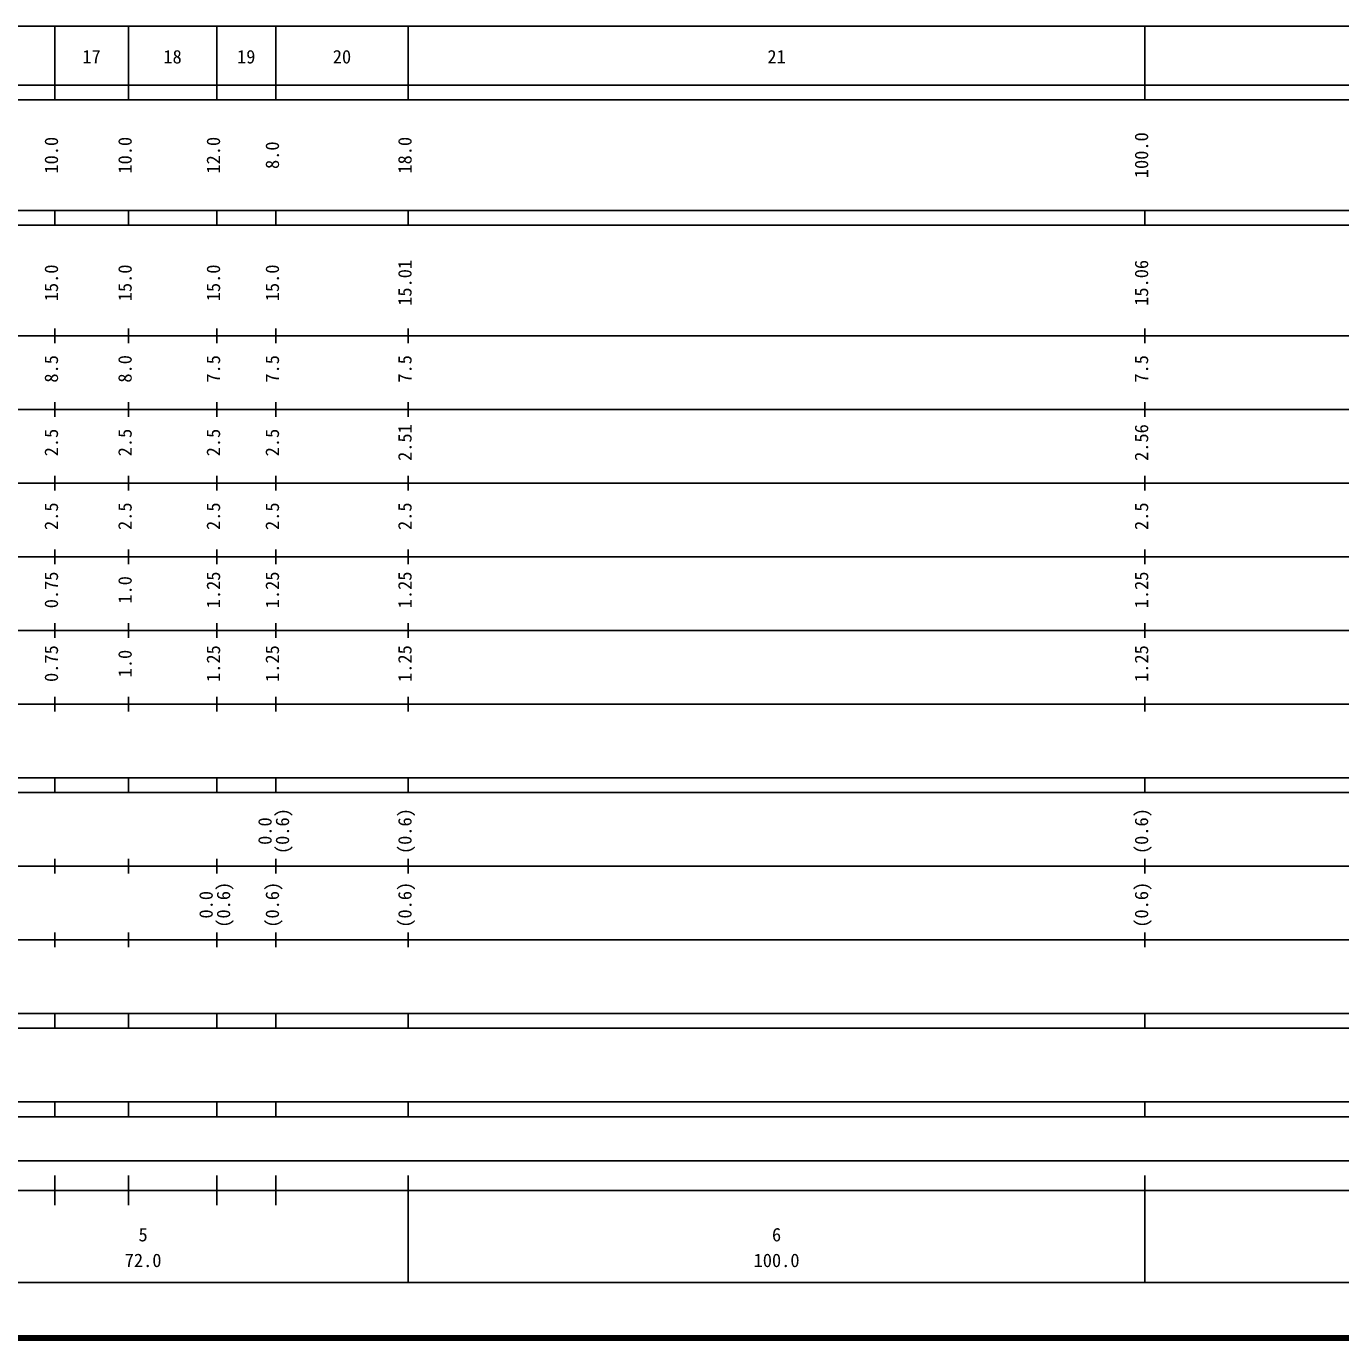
# Model space of a CAD drawing. Units: millimetres on the paper, enlarged 1000 times. Extents: x 40000 to 680000, y 20000 to 380000.
# Drawn here: x 316140 to 494588, y 20000 to 198000 of the extents above; entities that cross this region are included whole.
import ezdxf
from ezdxf.enums import TextEntityAlignment as Align

# ---------------------------------------------------------------- set-up
doc = ezdxf.new("R2010")
doc.units = ezdxf.units.MM
doc.header["$LTSCALE"] = 1000
doc.layers.add('M-TTL', color=2, linetype='Continuous', lineweight=13)
doc.layers.add('M-TTL-BAND', color=7, linetype='Continuous', lineweight=25)
doc.styles.add('ＭＳ ゴシック', font='')
doc.styles.get('ＭＳ ゴシック').set_extended_font_data('MS Gothic')

msp = doc.modelspace()

# ---------------------------------------------------------------- linework, layer by layer
at = {"layer": 'M-TTL', "lineweight": 140}
msp.add_line((40000, 20000), (680000, 20000), dxfattribs=at)
at = {"layer": 'M-TTL-BAND'}
for p, q in [((68000, 198000), (579000, 198000)), ((320000, 188000), (320000, 198000)), ((330000, 188000), (330000, 198000)), ((342000, 188000), (342000, 198000)), ((350000, 188000), (350000, 198000)), ((368000, 188000), (368000, 198000)), ((468000, 188000), (468000, 198000)), ((40000, 190000), (579000, 190000)), ((40000, 188000), (579000, 188000)), ((40000, 173000), (579000, 173000)), ((320000, 171000), (320000, 173000)), ((330000, 171000), (330000, 173000)), ((342000, 171000), (342000, 173000)), ((350000, 171000), (350000, 173000)), ((368000, 171000), (368000, 173000)), ((468000, 171000), (468000, 173000)), ((40000, 171000), (579000, 171000)), ((40000, 156000), (579000, 156000)), ((320000, 155000), (320000, 157000)), ((330000, 155000), (330000, 157000)), ((342000, 155000), (342000, 157000)), ((350000, 155000), (350000, 157000)), ((368000, 155000), (368000, 157000)), ((468000, 155000), (468000, 157000)), ((320000, 145000), (320000, 147000)), ((330000, 145000), (330000, 147000)), ((342000, 145000), (342000, 147000)), ((350000, 145000), (350000, 147000)), ((368000, 145000), (368000, 147000)), ((468000, 145000), (468000, 147000)), ((46000, 146000), (579000, 146000)), ((52000, 136000), (579000, 136000)), ((320000, 135000), (320000, 137000)), ((330000, 135000), (330000, 137000)), ((342000, 135000), (342000, 137000)), ((350000, 135000), (350000, 137000)), ((368000, 135000), (368000, 137000)), ((468000, 135000), (468000, 137000)), ((320000, 125000), (320000, 127000)), ((330000, 125000), (330000, 127000)), ((342000, 125000), (342000, 127000)), ((350000, 125000), (350000, 127000)), ((368000, 125000), (368000, 127000)), ((468000, 125000), (468000, 127000)), ((46000, 126000), (579000, 126000)), ((52000, 116000), (579000, 116000)), ((320000, 115000), (320000, 117000)), ((330000, 115000), (330000, 117000)), ((342000, 115000), (342000, 117000)), ((350000, 115000), (350000, 117000)), ((368000, 115000), (368000, 117000)), ((468000, 115000), (468000, 117000)), ((46000, 106000), (579000, 106000)), ((320000, 105000), (320000, 107000)), ((330000, 105000), (330000, 107000)), ((342000, 105000), (342000, 107000)), ((350000, 105000), (350000, 107000)), ((368000, 105000), (368000, 107000)), ((468000, 105000), (468000, 107000)), ((40000, 96000), (579000, 96000)), ((320000, 94000), (320000, 96000)), ((330000, 94000), (330000, 96000)), ((342000, 94000), (342000, 96000)), ((350000, 94000), (350000, 96000)), ((368000, 94000), (368000, 96000)), ((468000, 94000), (468000, 96000)), ((40000, 94000), (579000, 94000)), ((49000, 84000), (579000, 84000)), ((320000, 83000), (320000, 85000)), ((330000, 83000), (330000, 85000)), ((342000, 83000), (342000, 85000)), ((350000, 83000), (350000, 85000)), ((368000, 83000), (368000, 85000)), ((468000, 83000), (468000, 85000)), ((320000, 73000), (320000, 75000)), ((330000, 73000), (330000, 75000)), ((342000, 73000), (342000, 75000)), ((350000, 73000), (350000, 75000)), ((368000, 73000), (368000, 75000)), ((468000, 73000), (468000, 75000)), ((40000, 74000), (579000, 74000)), ((40000, 64000), (579000, 64000)), ((320000, 62000), (320000, 64000)), ((330000, 62000), (330000, 64000)), ((342000, 62000), (342000, 64000)), ((350000, 62000), (350000, 64000)), ((368000, 62000), (368000, 64000)), ((468000, 62000), (468000, 64000)), ((40000, 62000), (579000, 62000)), ((40000, 52000), (579000, 52000)), ((320000, 50000), (320000, 52000)), ((330000, 50000), (330000, 52000)), ((342000, 50000), (342000, 52000)), ((350000, 50000), (350000, 52000)), ((368000, 50000), (368000, 52000)), ((468000, 50000), (468000, 52000)), ((40000, 50000), (579000, 50000)), ((71000, 44000), (565000, 44000)), ((320000, 38000), (320000, 42000)), ((330000, 38000), (330000, 42000)), ((342000, 38000), (342000, 42000)), ((350000, 38000), (350000, 42000)), ((368000, 27500), (368000, 42000)), ((468000, 27500), (468000, 42000)), ((40000, 40000), (579000, 40000)), ((68000, 27500), (579000, 27500))]:
    msp.add_line(p, q, dxfattribs=at)

# ---------------------------------------------------------------- texts
at = {"layer": 'M-TTL-BAND', "style": 'ＭＳ ゴシック'}
for s, p in [('17', (325000, 192405)), ('18', (336000, 192405)), ('19', (346000, 192405)), ('20', (359000, 192405)), ('21', (418000, 192405)), ('5', (332000, 32523)), ('6', (418000, 32523)), ('72.0', (332000, 29033)), ('100.0', (418000, 29033))]:
    msp.add_text(s, height=1833, dxfattribs=at).set_placement(p, align=Align.BOTTOM_CENTER)
for s, p in [('10.0', (321000, 180500)), ('10.0', (331000, 180500)), ('12.0', (343000, 180500)), ('8.0', (351000, 180500)), ('18.0', (369000, 180500)), ('100.0', (469000, 180500)), ('15.01', (369000, 163174)), ('15.06', (469000, 163174)), ('15.0', (321000, 163174)), ('15.0', (331000, 163174)), ('15.0', (343000, 163174)), ('15.0', (351000, 163174)), ('8.5', (321000, 151500)), ('8.0', (331000, 151500)), ('7.5', (343000, 151500)), ('7.5', (351000, 151500)), ('7.5', (369000, 151500)), ('7.5', (469000, 151500)), ('2.5', (321000, 141500)), ('2.5', (331000, 141500)), ('2.5', (343000, 141500)), ('2.5', (351000, 141500)), ('2.51', (369000, 141500)), ('2.56', (469000, 141500)), ('2.5', (321000, 131500)), ('2.5', (331000, 131500)), ('2.5', (343000, 131500)), ('2.5', (351000, 131500)), ('2.5', (369000, 131500)), ('2.5', (469000, 131500)), ('0.75', (321000, 121500)), ('1.0', (331000, 121500)), ('1.25', (343000, 121500)), ('1.25', (351000, 121500)), ('1.25', (369000, 121500)), ('1.25', (469000, 121500)), ('0.75', (321000, 111500)), ('1.0', (331000, 111500)), ('1.25', (343000, 111500)), ('1.25', (351000, 111500)), ('1.25', (369000, 111500)), ('1.25', (469000, 111500)), ('(0.6)', (352370, 88764)), ('(0.6)', (369000, 88764)), ('(0.6)', (469000, 88764)), ('0.0', (350000, 88764)), ('0.0', (342000, 78764)), ('(0.6)', (344370, 78764)), ('(0.6)', (351000, 78764)), ('(0.6)', (369000, 78764)), ('(0.6)', (469000, 78764))]:
    msp.add_text(s, height=1833, rotation=90, dxfattribs=at).set_placement(p, align=Align.BOTTOM_CENTER)

doc.saveas('drawing.dxf')
